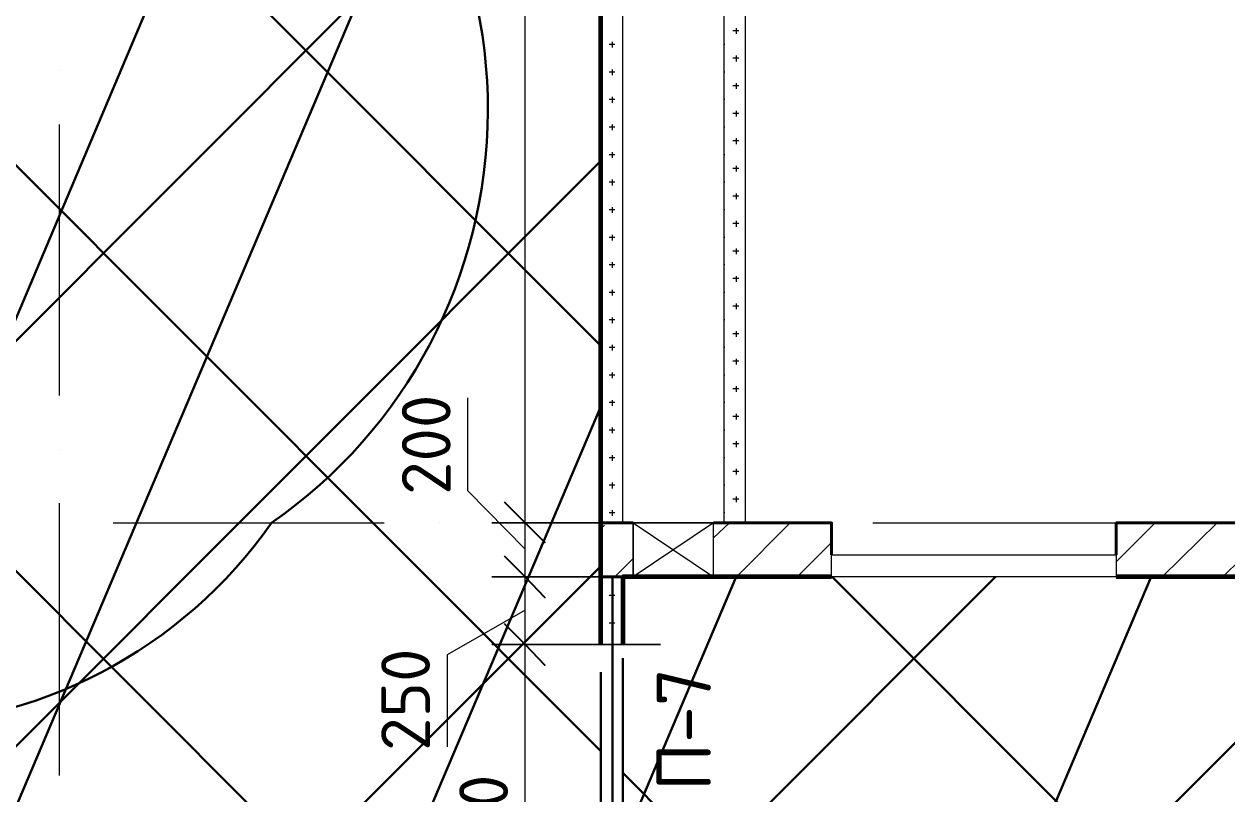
# Model space of a CAD drawing. Header units: millimetres. Extents: x -84737 to 172119, y -43083 to 59399.
# Drawn here: x 10175 to 14613, y 38377 to 41216 of the extents above; entities that cross this region are included whole.
import ezdxf

# ---------------------------------------------------------------- set-up
doc = ezdxf.new("R2010")
doc.units = ezdxf.units.MM
for name, color, linetype, lineweight in [('11) Плинтус ПЛ-2', 70, 'Continuous', 30), ('15) Штукатурка стен СТ-1.1', 161, 'Continuous', 60), ('16) Краска СТ-1.1 стена', 5, 'Continuous', 60), ('18) Краска ПТ-1 потолок', 31, 'Continuous', 30), ('20) Шпакл. баз. фин Стена', 40, 'Continuous', 60), ('22) Шпакл. баз. фин. Потолок', 102, 'Continuous', 30), ('5) Затарка материала', 160, 'Continuous', 30), ('6) Уборка мусора', 20, 'Continuous', 30)]:
    doc.layers.add(name, color=color, linetype=linetype, lineweight=lineweight)
for name, color, linetype in [('PDF _Двери', 7, 'Continuous'), ('PDF _Обобщенные модели', 7, 'Continuous'), ('PDF _Оси', 7, 'Continuous'), ('PDF _Перекрытия', 7, 'Continuous'), ('PDF _Размеры-100', 7, 'Continuous'), ('PDF _Стены', 7, 'Continuous'), ('PDF _Текст', 7, 'Continuous'), ('PDF _Элементы узлов', 7, 'Continuous')]:
    doc.layers.add(name, color=color, linetype=linetype)
doc.styles.add('PDF ISOCPEUR', font='isocpeur.ttf')

msp = doc.modelspace()

# ---------------------------------------------------------------- hatches: boundary and pattern name
at = {"layer": '18) Краска ПТ-1 потолок'}
h = msp.add_hatch(dxfattribs=at)
h.set_pattern_fill('ANSI32', color=256, scale=222, angle=22)
h.paths.add_polyline_path([(26915.9, 43368.7), (24507.3, 43368.7), (24507.3, 34077.2), (26915.9, 34077.2)])
h.paths.add_polyline_path([(36427.6, 39178), (36427.6, 34081.4), (26987.8, 34081.4), (26987.8, 40617.2), (29108.6, 40617.2), (29108.6, 39178)])
h.paths.add_polyline_path([(42006.7, 34077.2), (36508, 34077.2), (36508, 44380.4), (42006.7, 44380.4)])
h.paths.add_polyline_path([(21895.5, 43368.7), (24304.1, 43368.7), (24304.1, 34077.2), (21895.5, 34077.2)])
h.paths.add_polyline_path([(12383.8, 39178), (12383.8, 34081.4), (21823.5, 34081.4), (21823.5, 40617.2), (19702.8, 40617.2), (19702.8, 39178)])
h.paths.add_polyline_path([(6804.6, 34077.2), (12303.4, 34077.2), (12303.4, 44380.4), (6804.6, 44380.4)])
h = msp.add_hatch(dxfattribs=at)
h.set_pattern_fill('ANSI32', color=256, scale=222, angle=22)
h.paths.add_polyline_path([(26915.9, 43368.7), (24507.3, 43368.7), (24507.3, 34077.2), (26915.9, 34077.2)])
h.paths.add_polyline_path([(36427.6, 39178), (36427.6, 34081.4), (26987.8, 34081.4), (26987.8, 40617.2), (29108.6, 40617.2), (29108.6, 39178)])
h.paths.add_polyline_path([(42006.7, 34077.2), (36508, 34077.2), (36508, 44380.4), (42006.7, 44380.4)])
h.paths.add_polyline_path([(21895.5, 43368.7), (24304.1, 43368.7), (24304.1, 34077.2), (21895.5, 34077.2)])
h.paths.add_polyline_path([(12383.8, 39178), (12383.8, 34081.4), (21823.5, 34081.4), (21823.5, 40617.2), (19702.8, 40617.2), (19702.8, 39178)])
h.paths.add_polyline_path([(6804.6, 34077.2), (12303.4, 34077.2), (12303.4, 44380.4), (6804.6, 44380.4)])
at = {"layer": '22) Шпакл. баз. фин. Потолок'}
h = msp.add_hatch(dxfattribs=at)
h.set_pattern_fill('ANSI37', color=256, scale=333)
h.paths.add_polyline_path([(26915.9, 43368.7), (24507.3, 43368.7), (24507.3, 34077.2), (26915.9, 34077.2)])
h.paths.add_polyline_path([(36427.6, 39178), (36427.6, 34081.4), (26987.8, 34081.4), (26987.8, 40617.2), (29108.6, 40617.2), (29108.6, 39178)])
h.paths.add_polyline_path([(42006.7, 34077.2), (36508, 34077.2), (36508, 44380.4), (42006.7, 44380.4)])
h.paths.add_polyline_path([(21895.5, 43368.7), (24304.1, 43368.7), (24304.1, 34077.2), (21895.5, 34077.2)])
h.paths.add_polyline_path([(12383.8, 39178), (12383.8, 34081.4), (21823.5, 34081.4), (21823.5, 40617.2), (19702.8, 40617.2), (19702.8, 39178)])
h.paths.add_polyline_path([(6804.6, 34077.2), (12303.4, 34077.2), (12303.4, 44380.4), (6804.6, 44380.4)])
h = msp.add_hatch(dxfattribs=at)
h.set_pattern_fill('ANSI37', color=256, scale=333)
h.paths.add_polyline_path([(26915.9, 43368.7), (24507.3, 43368.7), (24507.3, 34077.2), (26915.9, 34077.2)])
h.paths.add_polyline_path([(36427.6, 39178), (36427.6, 34081.4), (26987.8, 34081.4), (26987.8, 40617.2), (29108.6, 40617.2), (29108.6, 39178)])
h.paths.add_polyline_path([(42006.7, 34077.2), (36508, 34077.2), (36508, 44380.4), (42006.7, 44380.4)])
h.paths.add_polyline_path([(21895.5, 43368.7), (24304.1, 43368.7), (24304.1, 34077.2), (21895.5, 34077.2)])
h.paths.add_polyline_path([(12383.8, 39178), (12383.8, 34081.4), (21823.5, 34081.4), (21823.5, 40617.2), (19702.8, 40617.2), (19702.8, 39178)])
h.paths.add_polyline_path([(6804.6, 34077.2), (12303.4, 34077.2), (12303.4, 44380.4), (6804.6, 44380.4)])

# ---------------------------------------------------------------- linework, layer by layer
at = {"layer": '11) Плинтус ПЛ-2'}
for points in [[(12303.4, 38928.2), (12303.4, 44380.4), (9230.2, 44380.4)], [(20392.7, 40617.2), (19702.8, 40617.2), (19702.8, 39178), (14204, 39178)], [(13154.2, 39178), (12383.8, 39178), (12383.8, 38928.2)]]:
    msp.add_lwpolyline(points, dxfattribs=at)
at = {"layer": '15) Штукатурка стен СТ-1.1'}
for points in [[(12303.4, 38928.2), (12303.4, 44380.4), (9230.2, 44380.4)], [(20392.7, 40617.2), (19702.8, 40617.2), (19702.8, 39178), (14204, 39178)], [(13154.2, 39178), (12383.8, 39178), (12383.8, 38928.2)]]:
    msp.add_lwpolyline(points, dxfattribs=at)
at = {"layer": '16) Краска СТ-1.1 стена'}
for points in [[(12303.4, 38928.2), (12303.4, 44380.4), (9230.2, 44380.4)], [(20392.7, 40617.2), (19702.8, 40617.2), (19702.8, 39178), (14204, 39178)], [(13154.2, 39178), (12383.8, 39178), (12383.8, 38928.2)]]:
    msp.add_lwpolyline(points, dxfattribs=at)
at = {"layer": '20) Шпакл. баз. фин Стена'}
for points in [[(12303.4, 38928.2), (12303.4, 44380.4), (9230.2, 44380.4)], [(20392.7, 40617.2), (19702.8, 40617.2), (19702.8, 39178), (14204, 39178)], [(13154.2, 39178), (12383.8, 39178), (12383.8, 38928.2)]]:
    msp.add_lwpolyline(points, dxfattribs=at)
at = {"layer": '5) Затарка материала'}
msp.add_lwpolyline([(8205.8, 39377.1, -0.520567), (8205.8, 42875.2, -0.520567), (10129.9, 43440, -0.520567), (11101.4, 42416.7, -0.520567), (11088.6, 39377.1, -0.520567)], format="xyb", close=True, dxfattribs=at)
at = {"layer": '6) Уборка мусора'}
msp.add_lwpolyline([(8205.8, 39377.1, -0.520567), (8205.8, 42875.2, -0.520567), (10129.9, 43440, -0.520567), (11101.4, 42416.7, -0.520567), (11088.6, 39377.1, -0.520567)], format="xyb", close=True, dxfattribs=at)
at = {"layer": 'PDF _Двери', "lineweight": 18}
msp.add_lwpolyline([(13154.4, 39258.6), (14204.2, 39258.6), (14204.2, 39178.2), (13154.4, 39178.2)], close=True, dxfattribs=at)
at = {"layer": 'PDF _Обобщенные модели', "lineweight": 30}
msp.add_lwpolyline([(12345.9, 39178.2), (12345.9, 37129.3)], dxfattribs=at)
at = {"layer": 'PDF _Оси', "lineweight": 9}
for points in [[(10305.5, 41045), (10305.5, 41045)], [(10305.5, 39847), (10305.5, 40846)], [(10305.5, 39648), (10305.5, 39648)], [(10305.5, 38445.8), (10305.5, 39449.1)], [(10305.5, 39377.1), (10305.5, 39377.1)], [(10504.4, 39377.1), (11503.5, 39377.1)], [(11706.7, 39377.1), (11706.7, 39377.1)], [(11905.6, 39377.1), (12904.7, 39377.1)], [(13103.6, 39377.1), (13103.6, 39377.1)], [(13306.8, 39377.1), (14305.8, 39377.1)], [(14504.8, 39377.1), (14504.8, 39377.1)]]:
    msp.add_lwpolyline(points, dxfattribs=at)
at = {"layer": 'PDF _Перекрытия', "lineweight": 30}
for points in [[(12384, 38877.6), (12384, 37527.2)], [(12303.5, 37578), (12303.5, 38826.8)]]:
    msp.add_lwpolyline(points, dxfattribs=at)
at = {"layer": 'PDF _Размеры-100', "lineweight": 9}
for points in [[(12024.2, 33958.6), (12024.2, 37480.6), (12024.2, 38928.4), (12024.2, 39178.2), (12024.2, 39377.1), (12024.2, 44380.7), (12024.2, 44579.7), (12024.2, 47077.3), (12024.2, 47280.5), (12024.2, 49198.1), (12024.2, 49278.5), (11524.6, 49278.5), (12142.7, 49278.5), (11524.6, 49278.5), (12024.2, 49278.5), (12024.2, 54697)], [(12024.2, 39279.7), (11812.5, 39495.6), (11812.5, 39838.5)], [(12024.2, 39055.4), (11736.3, 38890.3), (11736.3, 38551.6)]]:
    msp.add_lwpolyline(points, dxfattribs=at)
at = {"layer": 'PDF _Размеры-100', "lineweight": 25}
for points in [[(11948, 39453.3), (12024.2, 39377.1), (12096.1, 39305.1), (12024.2, 39377.1)], [(11948, 39254.3), (12024.2, 39178.2), (12096.1, 39102), (12024.2, 39178.2)], [(11948, 39004.6), (12024.2, 38928.4), (12096.1, 38852.2), (12024.2, 38928.4)]]:
    msp.add_lwpolyline(points, close=True, dxfattribs=at)
at = {"layer": 'PDF _Размеры-100', "lineweight": 9}
for points in [[(12024.2, 39377.1), (12523.7, 39377.1), (11901.4, 39377.1), (12523.7, 39377.1)], [(12024.2, 39178.2), (12523.7, 39178.2), (11901.4, 39178.2), (12523.7, 39178.2)], [(12024.2, 38928.4), (12523.7, 38928.4), (11901.4, 38928.4), (12523.7, 38928.4)]]:
    msp.add_lwpolyline(points, close=True, dxfattribs=at)
at = {"layer": 'PDF _Стены', "lineweight": 18}
for points in [[(12303.5, 44029.4), (12303.5, 39377.1)], [(12384, 39377.1), (12384, 44029.4)], [(12756.5, 41680), (12756.5, 39377.1), (12836.9, 39377.1), (12836.9, 41680)], [(12303.5, 39178.2), (12303.5, 38928.4)], [(12384, 38928.4), (12384, 39178.2)]]:
    msp.add_lwpolyline(points, dxfattribs=at)
at = {"layer": 'PDF _Стены', "lineweight": 9}
for points in [[(12384, 41193.1), (12384, 41193.1)], [(12790.4, 41193.1), (12811.5, 41193.1)], [(12803.1, 41180.5), (12803.1, 41201.6)], [(12333.2, 41142.4), (12354.3, 41142.4)], [(12345.9, 41129.7), (12345.9, 41150.8)], [(12756.5, 41142.4), (12760.7, 41142.4)], [(12803.1, 41078.9), (12803.1, 41100)], [(12345.9, 41028.1), (12345.9, 41049.2)], [(12384, 41091.6), (12384, 41091.6)], [(12790.4, 41091.6), (12811.5, 41091.6)], [(12333.2, 41040.8), (12354.3, 41040.8)], [(12756.5, 41040.8), (12760.7, 41040.8)], [(12384, 40990), (12384, 40990)], [(12790.4, 40990), (12811.5, 40990)], [(12803.1, 40977.3), (12803.1, 40998.4)], [(12333.2, 40939.2), (12354.3, 40939.2)], [(12345.9, 40926.5), (12345.9, 40947.6)], [(12756.5, 40939.2), (12760.7, 40939.2)], [(12384, 40888.4), (12384, 40888.4)], [(12790.4, 40888.4), (12811.5, 40888.4)], [(12803.1, 40875.7), (12803.1, 40896.8)], [(12333.2, 40837.6), (12354.3, 40837.6)], [(12345.9, 40824.9), (12345.9, 40846)], [(12756.5, 40837.6), (12760.7, 40837.6)], [(12384, 40786.8), (12384, 40786.8)], [(12790.4, 40786.8), (12811.5, 40786.8)], [(12803.1, 40774.1), (12803.1, 40795.2)], [(12345.9, 40723.3), (12345.9, 40744.4)], [(12333.2, 40736), (12354.3, 40736)], [(12756.5, 40736), (12760.7, 40736)], [(12803.1, 40672.5), (12803.1, 40693.6)], [(12384, 40685.2), (12384, 40685.2)], [(12790.4, 40685.2), (12811.5, 40685.2)], [(12333.2, 40634.4), (12354.3, 40634.4)], [(12345.9, 40621.7), (12345.9, 40642.8)], [(12756.5, 40634.4), (12760.7, 40634.4)], [(12384, 40583.6), (12384, 40583.6)], [(12790.4, 40583.6), (12811.5, 40583.6)], [(12803.1, 40570.9), (12803.1, 40592)], [(12333.2, 40532.8), (12354.3, 40532.8)], [(12345.9, 40520.1), (12345.9, 40541.2)], [(12756.5, 40532.8), (12760.7, 40532.8)], [(12384, 40482), (12384, 40482)], [(12790.4, 40482), (12811.5, 40482)], [(12803.1, 40469.3), (12803.1, 40490.4)], [(12333.2, 40431.2), (12354.3, 40431.2)], [(12345.9, 40418.5), (12345.9, 40439.6)], [(12756.5, 40431.2), (12760.7, 40431.2)], [(12803.1, 40367.7), (12803.1, 40388.8)], [(12345.9, 40316.9), (12345.9, 40338)], [(12384, 40380.4), (12384, 40380.4)], [(12790.4, 40380.4), (12811.5, 40380.4)], [(12333.2, 40329.6), (12354.3, 40329.6)], [(12756.5, 40329.6), (12760.7, 40329.6)], [(12384, 40278.8), (12384, 40278.8)], [(12790.4, 40278.8), (12811.5, 40278.8)], [(12803.1, 40266.1), (12803.1, 40287.2)], [(12333.2, 40228), (12354.3, 40228)], [(12345.9, 40215.3), (12345.9, 40236.4)], [(12756.5, 40228), (12760.7, 40228)], [(12384, 40177.2), (12384, 40177.2)], [(12790.4, 40177.2), (12811.5, 40177.2)], [(12803.1, 40164.5), (12803.1, 40185.7)], [(12333.2, 40126.4), (12354.3, 40126.4)], [(12345.9, 40113.7), (12345.9, 40134.9)], [(12756.5, 40126.4), (12760.7, 40126.4)], [(12384, 40075.6), (12384, 40075.6)], [(12790.4, 40075.6), (12811.5, 40075.6)], [(12803.1, 40062.9), (12803.1, 40084.1)], [(12345.9, 40012.1), (12345.9, 40033.3)], [(12333.2, 40024.8), (12354.3, 40024.8)], [(12756.5, 40024.8), (12760.7, 40024.8)], [(12803.1, 39961.3), (12803.1, 39982.5)], [(12384, 39974), (12384, 39974)], [(12790.4, 39974), (12811.5, 39974)], [(12333.2, 39923.2), (12354.3, 39923.2)], [(12345.9, 39910.5), (12345.9, 39931.7)], [(12756.5, 39923.2), (12760.7, 39923.2)], [(12384, 39872.4), (12384, 39872.4)], [(12790.4, 39872.4), (12811.5, 39872.4)], [(12803.1, 39859.7), (12803.1, 39880.9)], [(12333.2, 39821.6), (12354.3, 39821.6)], [(12345.9, 39808.9), (12345.9, 39830.1)], [(12756.5, 39821.6), (12760.7, 39821.6)], [(12384, 39770.8), (12384, 39770.8)], [(12790.4, 39770.8), (12811.5, 39770.8)], [(12803.1, 39758.1), (12803.1, 39779.3)], [(12333.2, 39720), (12354.3, 39720)], [(12345.9, 39707.3), (12345.9, 39728.5)], [(12756.5, 39720), (12760.7, 39720)], [(12803.1, 39656.5), (12803.1, 39677.7)], [(12384, 39669.2), (12384, 39669.2)], [(12790.4, 39669.2), (12811.5, 39669.2)], [(12333.2, 39618.4), (12354.3, 39618.4)], [(12345.9, 39605.7), (12345.9, 39626.9)], [(12756.5, 39618.4), (12760.7, 39618.4)], [(12384, 39567.6), (12384, 39567.6)], [(12790.4, 39567.6), (12811.5, 39567.6)], [(12803.1, 39554.9), (12803.1, 39576.1)], [(12333.2, 39516.8), (12354.3, 39516.8)], [(12345.9, 39504.1), (12345.9, 39525.3)], [(12756.5, 39516.8), (12760.7, 39516.8)], [(12384, 39466), (12384, 39466)], [(12790.4, 39466), (12811.5, 39466)], [(12803.1, 39453.3), (12803.1, 39474.5)], [(12333.2, 39415.2), (12354.3, 39415.2)], [(12345.9, 39402.5), (12345.9, 39423.7)], [(12756.5, 39415.2), (12760.7, 39415.2)], [(12303.5, 39355.9), (12316.2, 39368.6)], [(12718.4, 39322.1), (12777.7, 39377.1)], [(12803.1, 39178.2), (13002, 39377.1)], [(14204.2, 39233.2), (14348.2, 39377.1)], [(14373.6, 39178.2), (14576.8, 39377.1)], [(14597.9, 39178.2), (14801.1, 39377.1)], [(13027.4, 39178.2), (13154.4, 39305.1)], [(12354.3, 39178.2), (12422.1, 39245.9)], [(12384, 39161.2), (12384, 39161.2)], [(12333.2, 39110.4), (12354.3, 39110.4)], [(12345.9, 39097.7), (12345.9, 39118.9)], [(12384, 39059.6), (12384, 39059.6)], [(12333.2, 39008.8), (12354.3, 39008.8)], [(12345.9, 38996.1), (12345.9, 39017.3)], [(12384, 38958), (12384, 38958)]]:
    msp.add_lwpolyline(points, dxfattribs=at)
at = {"layer": 'PDF _Стены', "lineweight": 40}
for points in [[(12422.1, 39377.1), (12303.5, 39377.1), (12303.5, 39178.2), (12422.1, 39178.2)], [(13154.4, 39258.6), (13154.4, 39377.1), (12718.4, 39377.1)], [(14204.2, 39178.2), (19707.4, 39178.2), (19707.4, 39377.1), (14204.2, 39377.1), (14204.2, 39258.6)], [(12718.4, 39178.2), (13154.4, 39178.2)]]:
    msp.add_lwpolyline(points, dxfattribs=at)
at = {"layer": 'PDF _Элементы узлов', "lineweight": 9}
msp.add_lwpolyline([(12422.1, 39178.2), (12718.4, 39178.2), (12718.4, 39377.1), (12422.1, 39377.1), (12422.1, 39178.2), (12422.1, 39377.1), (12718.4, 39178.2), (12718.4, 39377.1)], close=True, dxfattribs=at)

# ---------------------------------------------------------------- texts
at = {"layer": 'PDF _Текст', "attachment_point": 4, "rotation": 90, "style": 'PDF ISOCPEUR'}
for s, insert, char_height in [('200', (11658.9, 39480.3), 180), ('250', (11582.7, 38536.3), 180), ('П-7', (12608.9, 38388.1), 200), ('1450', (11870.6, 37969), 180)]:
    msp.add_mtext(s, dxfattribs=dict(at, insert=insert, char_height=char_height))

doc.saveas('drawing.dxf')
